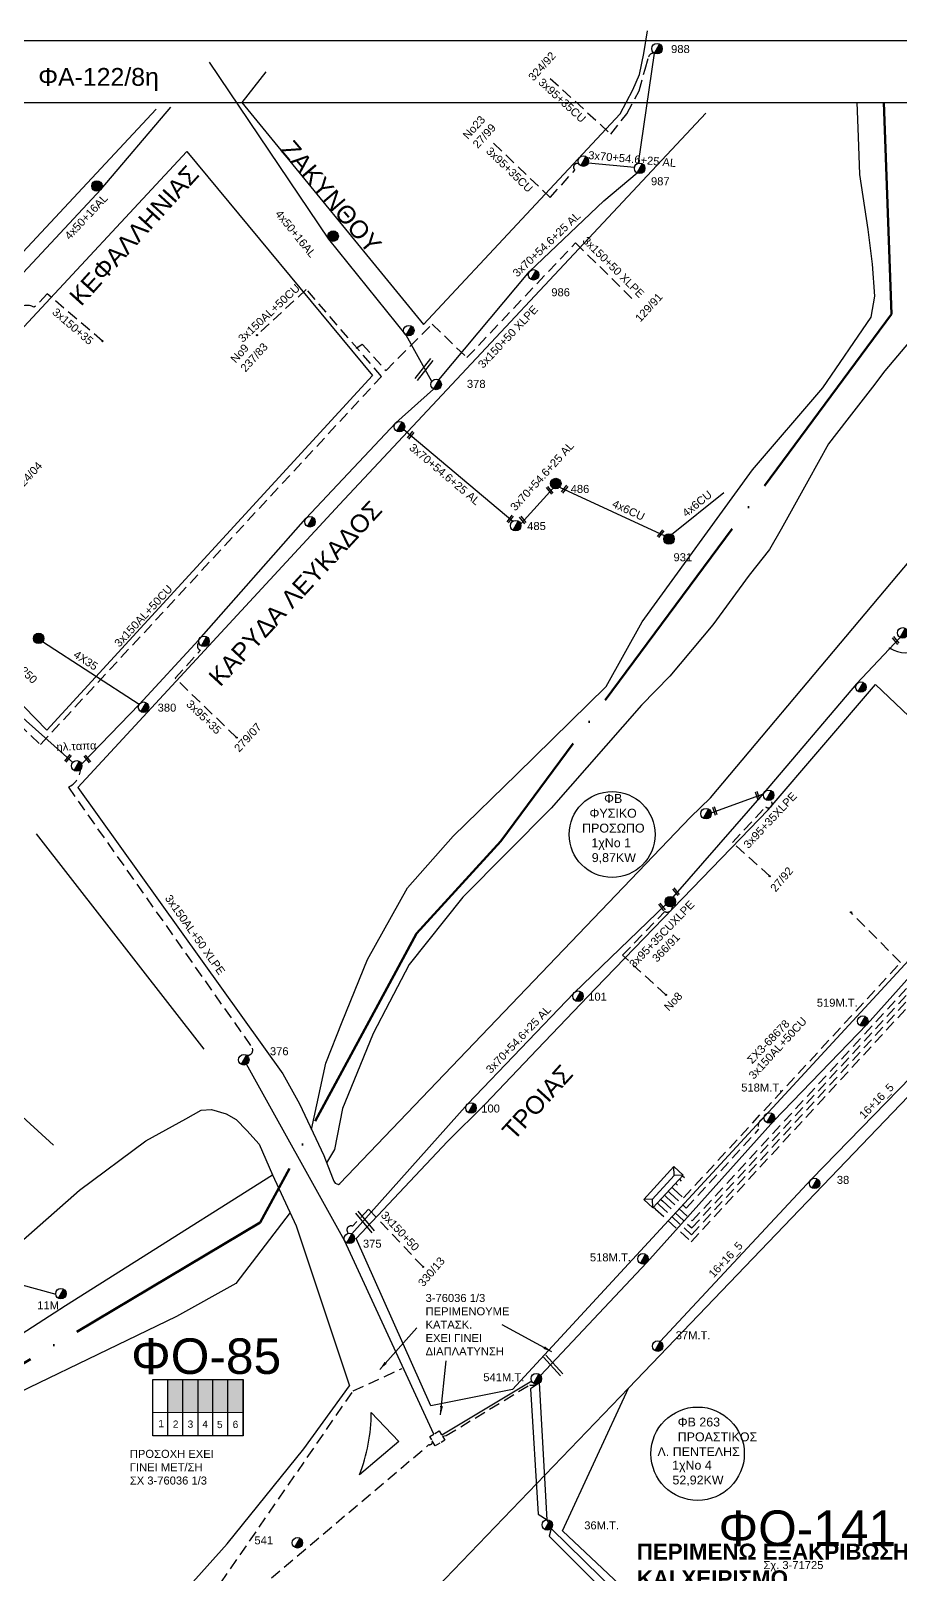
# Model space of a CAD drawing. Header units: millimetres. Extents: x 4998 to 7216, y 1887 to 2914.
# Drawn here: x 6683.8 to 6879.3, y 2563.5 to 2910.7 of the extents above; entities that cross this region are included whole.
import ezdxf
from ezdxf.enums import TextEntityAlignment as Align

# ---------------------------------------------------------------- set-up
doc = ezdxf.new("R2010")
doc.units = ezdxf.units.MM
doc.linetypes.add('ACAD_ISO04W100', pattern=[30, 24, -3, 0, -3])
doc.linetypes.add('DASHED', pattern=[19.05, 12.7, -6.35])
for name, color, linetype, lineweight in [('16+16_5', 7, 'SYN_LINE', 30), ('3x150+35', 7, 'DASHED', 30), ('3x150+50', 7, 'Continuous', 30), ('3x150+50 XLPE', 7, 'SYN_LINE', 30), ('3x150AL+50CU', 7, 'Continuous', 30), ('3x70+54.6+25 AL', 7, 'SYN_LINE', 30), ('3x95+35', 7, 'Continuous', 30), ('3x95+35XLPE', 7, 'Continuous', 30), ('4x120+25 AL', 7, 'SYN_LINE', 30), ('4X35', 7, 'DASHED', 30), ('4x50', 7, 'Continuous', 30), ('4x50+16AL', 7, 'Continuous', 30), ('4x6CU', 7, 'Continuous', 30), ('Υπόβαθρο ΔΕΗ', 7, 'Continuous', 30)]:
    doc.layers.add(name, color=color, linetype=linetype, lineweight=lineweight)
for name, color, linetype in [('Pillar OTE', 7, 'Continuous'), ('text οδών', 7, 'Continuous'), ('text_kalodion', 7, 'Continuous'), ('Άγνωστα', 7, 'Continuous'), ('Ασφαλειοκιβώτια Χ.Τ 9 αναχωρήσεων', 7, 'Continuous'), ('Επιγραφές - Σχήματα', 7, 'Continuous'), ('Καλώδια ΧΤ   3x150AL+50XLPE', 7, 'DASHED'), ('Μηχανική τομή', 7, 'Continuous'), ('Περίπτερο', 7, 'Continuous'), ('Στύλος Ξύλινος', 7, 'Continuous'), ('Στύλος Ξύλινος @ 1', 7, 'Continuous'), ('Στύλος ΦΜ', 7, 'Continuous'), ('Στύλος ΦΜ @ 1', 7, 'Continuous'), ('Συνδέσεις', 7, 'Continuous'), ('Τομή', 7, 'Continuous'), ('Υποσταθμός πόλεως', 7, 'Continuous')]:
    doc.layers.add(name, color=color, linetype=linetype)
doc.styles.add('arial', font='ARIAL.TTF')
doc.styles.get("Standard").update_dxf_attribs({"font": 'ARIAL.TTF'})
doc.linetypes.add('PRANES_1r', pattern='A,0.5,[137,SPECLINE.shx,S=1,R=180,X=0,Y=0],0.5', length=1)
doc.linetypes.add('SYN_LINE', pattern='A,0.5,-0.0001,["/\\/\\/\\/",Standard,S=0.1,R=0,X=0,Y=-0.05],-0.25', length=0.7501)
doc.dimstyles.new('ISO-25', dxfattribs={"dimtxt": 2.5, "dimasz": 2.5, "dimexe": 1.25, "dimexo": 0.625, "dimtad": 1, "dimtxsty": 'Standard', "dimcen": 2.5, "dimadec": 0, "dimazin": 0, "dimtfac": 1, "dimtmove": 0, "dimatfit": 3, "dimfxl": 1, "dimarcsym": 0})

# ---------------------------------------------------------------- blocks, each defined once
blk = doc.blocks.new('ΥΠΑΡΧΩΝ ΤΣΙΜΕΝΤΕΝΙΟΣ ΣΤΥΛΟΣ')
at = {"layer": 'Στύλος ΦΜ'}
blk.add_hatch(color=7, dxfattribs=at).paths.add_polyline_path([(-1.29, -2.28, 0.574793), (2.62, 0, 0.268822), (1.3, 2.27)])
at = {"layer": 'Στύλος ΦΜ', "color": 7}
blk.add_line((-1.29, -2.28), (1.3, 2.27), dxfattribs=at)
blk.add_circle((0, 0), 2.62, dxfattribs=at)
at = {"layer": 'Στύλος ΦΜ', "flags": 4}
for tag, p in [('ΑΡΙΘΜΟΣ', (-4.68, 8.05)), ('ΤΥΠΟΣ', (-4.91, 3.03))]:
    blk.add_attdef(tag, p, '', height=4, dxfattribs=at)
blk = doc.blocks.new('ΥΠΑΡΧΩΝ ΞΥΛΙΝΟΣ ΣΤΥΛΟΣ')
at = {"layer": 'Στύλος Ξύλινος'}
h = blk.add_hatch(color=7, dxfattribs=at)
h.paths.add_polyline_path([(-2.62, 0, 0.270008), (-1.29, -2.28), (1.3, 2.27, 0.576266)])
h.paths.add_polyline_path([(-1.29, -2.28, 0.574793), (2.62, 0, 0.268822), (1.3, 2.27)])
at = {"layer": 'Στύλος Ξύλινος', "color": 7}
blk.add_line((-1.29, -2.28), (1.3, 2.27), dxfattribs=at)
blk.add_circle((0, 0), 2.62, dxfattribs=at)
at = {"layer": 'Στύλος Ξύλινος', "flags": 4}
for tag, p in [('ΑΡΙΘΜΟΣ', (-4.91, 8.6)), ('ΤΥΠΟΣ', (-4.85, 3.39))]:
    blk.add_attdef(tag, p, '', height=4, dxfattribs=at)
blk = doc.blocks.new('ΜΗΧΑΝΙΚΗ ΤΟΜΗ')
at = {"layer": 'Μηχανική τομή', "ltscale": 40}
for p, q in [((-1.9, 0.8), (5.7, 0.8)), ((-1.9, -0.8), (5.7, -0.8))]:
    blk.add_line(p, q, dxfattribs=at)
blk = doc.blocks.new('_ΣΥΝΔΕΣΗ')
at = {"layer": 'Συνδέσεις', "linetype": 'SYN_LINE', "ltscale": 40}
blk.add_hatch(color=256, dxfattribs=at).paths.add_polyline_path([(0.5, 0, 1), (-0.5, 0, 1)])
at = {"layer": 'Συνδέσεις'}
blk.add_circle((0, 0), 0.5, dxfattribs=at)
blk = doc.blocks.new('ΤΟΜΗ')
at = {"layer": 'Τομή', "ltscale": 40}
for p, q in [((-5.7, 0), (17.1, 0)), ((-5.7, -2.8), (17.1, -2.8))]:
    blk.add_line(p, q, dxfattribs=at)
blk = doc.blocks.new('ΥΠΟΣΤΑΘΜΟΣ ΠΟΛΕΩΣ 9 ΑΝΑΧΩΡΗΣΕΩΝ')
at = {"layer": 'Υποσταθμός πόλεως', "ltscale": 40}
for p, q in [((-9.63, -2.82), (-9.63, -4)), ((-7.12, -2.82), (-7.12, -4)), ((-4.84, -2.82), (-4.84, -4)), ((-2.36, -2.82), (-2.36, -4)), ((0.09, -2.82), (0.09, -4)), ((2.55, -2.82), (2.55, -4)), ((5.02, -2.82), (5.02, -4)), ((7.48, -2.82), (7.48, -4)), ((9.61, -2.82), (9.61, -4))]:
    blk.add_line(p, q, dxfattribs=at)
blk.add_lwpolyline([(-10.02, 2.82), (10.02, 2.82), (10.02, -2.82), (-10.02, -2.82)], close=True, dxfattribs=at)
for points in [[(-7.21, 0), (-10.02, 2.82)], [(-10.02, -2.82), (-7.21, 0)], [(-7.21, 0), (7.21, 0)], [(7.21, 0), (10.02, 2.82)], [(10.02, -2.82), (7.21, 0)]]:
    blk.add_lwpolyline(points, dxfattribs=at)
at = {"layer": 'Υποσταθμός πόλεως', "linetype": 'SYN_LINE', "ltscale": 40, "flags": 1}
for tag, p in [('ΜΕΤΑΣΧΗΜΑΤΙΣΜΟΣ', (10.79, 1.71)), ('ΙΣΧΥΣ', (10.77, -1.08)), ('ΑΡΙΘΜΟΣ', (10.89, -3.8))]:
    blk.add_attdef(tag, p, '', height=1.8, dxfattribs=at)
blk = doc.blocks.new('A$C01BB34F8')
at = {"layer": 'Άγνωστα', "color": 7}
note = blk.add_mtext_dynamic_manual_height_columns('ηλ.ταπα\\P', width=1.8, gutter_width=12.5, heights=[0.0453, 0], dxfattribs=dict(at, insert=(0.37, 2.43), char_height=1.8, attachment_point=1, rotation=2.4309))
for column, words in zip(note.columns.linked_columns, ['\\P']):
    column.text = words
blk = doc.blocks.new('PILLAR YPOSTATHMOU')
at = {"layer": 'Περίπτερο', "ltscale": 40}
for points in [[(540.43, 2525.12), (540.43, 2526.01), (541.51, 2526.01)], [(541.59, 2523.53), (540.43, 2523.53), (540.43, 2524.86)], [(541.82, 2526.01), (542.91, 2526.01), (542.91, 2524.95)], [(542.91, 2524.59), (542.91, 2523.53), (541.92, 2523.53)]]:
    blk.add_lwpolyline(points, dxfattribs=at)

msp = doc.modelspace()

# ---------------------------------------------------------------- hatches: boundary and pattern name
at = {"layer": 'Ασφαλειοκιβώτια Χ.Τ 9 αναχωρήσεων', "lineweight": -3}
for color, points in [(1, [(6717.98, 2607.3), (6714.54, 2607.3), (6714.54, 2599.94), (6717.98, 2599.94)]), (6, [(6717.98, 2599.94), (6721.42, 2599.93), (6721.42, 2607.3), (6717.98, 2607.3)]), (27, [(6724.71, 2607.3), (6721.42, 2607.3), (6721.42, 2599.93), (6724.71, 2599.93)]), (85, [(6724.71, 2599.93), (6728.1, 2599.93), (6728.1, 2607.3), (6724.71, 2607.3)]), (30, [(6728.1, 2599.93), (6731.5, 2599.92), (6731.5, 2607.3), (6728.1, 2607.3)])]:
    msp.add_hatch(color=color, dxfattribs=at).paths.add_polyline_path(points)

# ---------------------------------------------------------------- linework, layer by layer
at = {"lineweight": -3}
msp.add_lwpolyline([(5037.13, 2894.56), (6989.09, 2894.56), (6989.09, 1899.95), (5037.13, 1899.95)], close=True, dxfattribs=at)
at = {"lineweight": -3, "ltscale": 0.2}
for centre, radius in [((6814.51, 2729.92), 9.67), ((6833.74, 2590.62), 10.5)]:
    msp.add_circle(centre, radius, dxfattribs=at)
at = {"layer": '16+16_5', "linetype": 'Continuous', "lineweight": -3, "ltscale": 0.2}
msp.add_lwpolyline([(6922.89, 2717.59), (6890.07, 2683.93), (6859.37, 2652.39), (6825.34, 2615.85)], dxfattribs=at)
at = {"layer": '3x150+35', "color": 173, "linetype": 'DASHED', "lineweight": -3, "ltscale": 0.2}
msp.add_lwpolyline([(6699.9, 2840.89), (6687.46, 2851.51)], dxfattribs=at)
at = {"layer": '3x150+50', "color": 173, "linetype": 'DASHED', "lineweight": -3, "ltscale": 0.2}
msp.add_lwpolyline([(6687.46, 2851.51), (6684.51, 2848.53, 0.726893), (6679.72, 2843.91), (6643.73, 2806.04)], format="xyb", dxfattribs=at)
at = {"layer": '3x150+50', "color": 30, "linetype": 'DASHED', "lineweight": -3, "ltscale": 0.2}
msp.add_lwpolyline([(6828.39, 2650.15), (6830.55, 2648.16), (6879.38, 2701.09), (6868.25, 2712.4)], dxfattribs=at)
at = {"layer": '3x150+50', "color": 5, "linetype": 'DASHED', "lineweight": -3, "ltscale": 0.2}
msp.add_lwpolyline([(6827.56, 2649.24), (6831.18, 2645.89), (6847.53, 2663.61, -0.483196), (6848.73, 2666.08)], format="xyb", dxfattribs=at)
at = {"layer": '3x150+50', "color": 62, "linetype": 'DASHED', "lineweight": -3, "ltscale": 0.2}
msp.add_lwpolyline([(6771.99, 2632.65), (6759.7, 2645.65), (6756.14, 2641.8, 0.91411), (6755.25, 2640.23, 81.746997)], format="xyb", dxfattribs=at)
at = {"layer": '3x150+50 XLPE', "color": 2, "linetype": 'DASHED', "lineweight": -3, "ltscale": 0.2}
msp.add_lwpolyline([(6757.08, 2839.4), (6758.32, 2840.2), (6763.65, 2834.28), (6774.04, 2844.71), (6781.85, 2837.19), (6806.3, 2863.02), (6819.22, 2850.22)], dxfattribs=at)
at = {"layer": '3x150+50 XLPE', "linetype": 'DASHED', "lineweight": -3, "ltscale": 0.2}
msp.add_lwpolyline([(6694.96, 2744.58, -0.269058), (6692.2, 2740.56), (6733.46, 2682.07, -0.68838), (6732.25, 2680.27, -1.344484)], format="xyb", dxfattribs=at)
at = {"layer": '3x150AL+50CU', "color": 2, "linetype": 'DASHED', "lineweight": -3, "ltscale": 0.2}
msp.add_lwpolyline([(6627.54, 2810.42), (6630.75, 2805.72), (6664.41, 2770.5), (6685.91, 2750.16), (6762.64, 2832.97), (6745.72, 2852.55), (6734.64, 2842.25)], dxfattribs=at)
msp.add_lwpolyline([(6825.11, 2646.59), (6832.38, 2639.89), (6887.87, 2700.04), (6887.28, 2700.9), (6919.54, 2736.31, 0.378579), (6926.11, 2750.46), (6923.59, 2754.4), (6949.58, 2773.14)], format="xyb", dxfattribs=at)
at = {"layer": '3x150AL+50CU', "color": 62, "linetype": 'DASHED', "lineweight": -3, "ltscale": 0.2}
msp.add_lwpolyline([(6826.73, 2648.34), (6832.53, 2642.99), (6884.85, 2699.71), (6882.89, 2701.78), (6893.06, 2712.49, -0.817537), (6896.69, 2716.74), (6918.35, 2740.27), (6899.83, 2755.47, -0.954672), (6901.27, 2757.4, -0.92639)], format="xyb", dxfattribs=at)
at = {"layer": '3x150AL+50CU', "color": 6, "linetype": 'DASHED', "lineweight": -3, "ltscale": 0.2}
msp.add_lwpolyline([(6825.89, 2647.43), (6832.42, 2641.4), (6886.6, 2700.13), (6886, 2700.99), (6920.29, 2738.62, 0.493983), (6920.89, 2740.84)], format="xyb", dxfattribs=at)
at = {"layer": '3x150AL+50CU', "color": 27, "linetype": 'DASHED', "lineweight": -3, "ltscale": 0.2}
msp.add_lwpolyline([(6824.26, 2645.67), (6832.27, 2638.29), (6889.13, 2699.92), (6888.53, 2700.79), (6904.24, 2718.04), (6890.75, 2730.01)], dxfattribs=at)
at = {"layer": '3x70+54.6+25 AL', "color": 6, "linetype": 'SYN_LINE', "lineweight": -3, "ltscale": 20}
for points in [[(6820.48, 2880.93), (6824.03, 2905.67)], [(6775.52, 2832.17), (6795.91, 2856.55), (6812.65, 2872.47), (6820.13, 2878.75)], [(6695.18, 2745.77), (6708.11, 2759.18), (6721.57, 2773.71), (6745.64, 2801.01), (6765.85, 2822.49), (6774.35, 2830.12)], [(6767.68, 2821.04), (6792.21, 2800.4)], [(6634.15, 2805.22), (6663.1, 2772.99), (6693.18, 2746.12)], [(6798.15, 2606.56), (6796.16, 2605.18), (6797.9, 2577.02), (6799.92, 2575.78)], [(6800.77, 2573.78), (6800.36, 2572.08), (6821.44, 2551), (6823.25, 2552.1)]]:
    msp.add_lwpolyline(points, dxfattribs=at)
at = {"layer": '3x70+54.6+25 AL', "color": 6, "linetype": 'SYN_LINE', "lineweight": -3, "ltscale": 10}
for points in [[(6809.14, 2880.98), (6819.56, 2880.02)], [(6793.94, 2799.78), (6801.26, 2807.85)]]:
    msp.add_lwpolyline(points, dxfattribs=at)
at = {"layer": '3x70+54.6+25 AL', "color": 62, "linetype": 'SYN_LINE', "lineweight": -3, "ltscale": 20}
for points in [[(6879.29, 2774.24), (6869.5, 2763.78), (6848.71, 2739.34), (6828.18, 2715.82)], [(6826.62, 2714.15), (6805.88, 2694.23), (6782.07, 2669.34), (6755.99, 2640.08)]]:
    msp.add_lwpolyline(points, dxfattribs=at)
at = {"layer": '3x70+54.6+25 AL', "color": 5, "linetype": 'SYN_LINE', "lineweight": -3, "ltscale": 20}
msp.add_lwpolyline([(6919.42, 2740.58), (6895.58, 2713.69), (6871.86, 2687.26), (6850.88, 2665.47), (6822.3, 2633.66), (6798.4, 2608.22)], dxfattribs=at)
at = {"layer": '3x70+54.6+25 AL', "color": 62, "linetype": 'SYN_LINE', "lineweight": -3, "ltscale": 10}
msp.add_lwpolyline([(6836.79, 2734.78), (6848.58, 2739.03)], dxfattribs=at)
at = {"layer": '3x70+54.6+25 AL', "color": 1, "linetype": 'SYN_LINE', "lineweight": -3, "ltscale": 20}
msp.add_lwpolyline([(6774.4, 2595.05), (6754.34, 2638.57), (6732.24, 2678.22)], dxfattribs=at)
at = {"layer": '3x70+54.6+25 AL', "color": 85, "linetype": 'SYN_LINE', "lineweight": -3, "ltscale": 20}
for points in [[(6800.77, 2573.78), (6799.92, 2575.78), (6798.15, 2606.56)], [(6823.09, 2551.98), (6800.77, 2573.78)]]:
    msp.add_lwpolyline(points, dxfattribs=at)
at = {"layer": '3x95+35', "color": 6, "linetype": 'DASHED', "lineweight": -3, "ltscale": 0.2}
for points in [[(6800.55, 2900.02), (6814.21, 2887.5), (6817.81, 2892.03), (6820.56, 2897.24), (6821.93, 2902.07), (6822.71, 2904.84, -0.384916), (6824.03, 2905.67, -10.600826)], [(6787.86, 2885.43), (6800.56, 2873.18), (6806.13, 2879.4, -0.857077), (6807.01, 2880.82, 647.483893)], [(6730.05, 2751.72), (6716.26, 2765.06), (6721.91, 2771.37, -0.574777), (6721.56, 2773.1, 0.865438)]]:
    msp.add_lwpolyline(points, format="xyb", dxfattribs=at)
at = {"layer": '3x95+35XLPE', "color": 62, "linetype": 'DASHED', "lineweight": -3, "ltscale": 0.2}
for points in [[(6849.96, 2720.53), (6841.56, 2728.14), (6849.05, 2736.13, 1.157078), (6850, 2737.6, 35.443353)], [(6826.63, 2693.84), (6816.86, 2702.75), (6826.35, 2712.58, 0.587737), (6828.06, 2713.71, -461.644442)]]:
    msp.add_lwpolyline(points, format="xyb", dxfattribs=at)
at = {"layer": '4x120+25 AL', "color": 7, "linetype": 'SYN_LINE', "lineweight": -3, "ltscale": 20}
msp.add_lwpolyline([(6636.76, 2648.11), (6654.1, 2636.19), (6689.36, 2626.48)], dxfattribs=at)
at = {"layer": '4X35', "color": 6, "linetype": 'SYN_LINE', "lineweight": -3, "ltscale": 20}
msp.add_lwpolyline([(6708.11, 2759.18), (6686.4, 2773.25)], dxfattribs=at)
at = {"layer": '4x50+16AL', "color": 173, "linetype": 'Continuous', "lineweight": -3, "ltscale": 0.2}
for points in [[(6773.95, 2831.79), (6768.19, 2842.26), (6750.79, 2863.86), (6723.91, 2903.65)], [(6634.58, 2806.88), (6672.7, 2846.39), (6699.58, 2875.11), (6715.26, 2893.51)]]:
    msp.add_lwpolyline(points, dxfattribs=at)
at = {"layer": '4x6CU', "color": 6, "linetype": 'SYN_LINE', "lineweight": -3, "ltscale": 20}
for points in [[(6802.71, 2808.08), (6826.37, 2797.12)], [(6827.88, 2797.41), (6839.61, 2806.87)]]:
    msp.add_lwpolyline(points, dxfattribs=at)
at = {"layer": 'Pillar OTE', "lineweight": -3, "ltscale": 40}
for points in [[(6711.21, 2594.66), (6711.21, 2607.3), (6731.5, 2607.3), (6731.5, 2594.64), (6711.21, 2594.66)], [(6714.54, 2594.66), (6714.54, 2607.3)], [(6717.98, 2594.65), (6717.98, 2607.3)], [(6721.42, 2594.65), (6721.42, 2607.3)], [(6724.71, 2594.65), (6724.71, 2607.3)], [(6728.1, 2594.64), (6728.1, 2607.3)], [(6731.5, 2594.64), (6731.5, 2607.3)], [(6711.21, 2599.94), (6731.5, 2599.92)]]:
    msp.add_lwpolyline(points, dxfattribs=at)
at = {"layer": 'Επιγραφές - Σχήματα', "lineweight": -3}
msp.add_lwpolyline([(4997.89, 2908.51), (7215.51, 2908.51), (7216.21, 1889.37), (4997.89, 1889.37)], close=True, dxfattribs=at)
at = {"layer": 'Καλώδια ΧΤ   3x150AL+50XLPE', "linetype": 'DASHED', "lineweight": -3, "ltscale": 0.2}
msp.add_lwpolyline([(6712.58, 2550.09, -0.891683), (6719.99, 2552.16), (6756.29, 2604.78), (6767.28, 2609.81)], format="xyb", dxfattribs=at)
at = {"layer": 'Καλώδια ΧΤ   3x150AL+50XLPE', "color": 6, "linetype": 'Continuous', "lineweight": -3, "ltscale": 0.2}
msp.add_lwpolyline([(6796.44, 2606.93), (6776.17, 2594.81)], dxfattribs=at)
at = {"layer": 'Καλώδια ΧΤ   3x150AL+50XLPE', "color": 85, "linetype": 'DASHED', "lineweight": -3, "ltscale": 0.2}
msp.add_lwpolyline([(6776.32, 2594.55), (6777.19, 2594.69), (6795.95, 2606.09, 0.225013), (6797.46, 2606.33, 5.438995)], format="xyb", dxfattribs=at)
at = {"layer": 'Καλώδια ΧΤ   3x150AL+50XLPE', "color": 30, "linetype": 'DASHED', "lineweight": -3, "ltscale": 0.2}
msp.add_lwpolyline([(6712.77, 2544.35, 0.997526), (6717.49, 2545.45), (6773.32, 2592.66, 0.466976), (6774.13, 2593.38, 6.166373)], format="xyb", dxfattribs=at)
at = {"layer": 'Υπόβαθρο ΔΕΗ', "color": 7, "lineweight": -3}
for points in [[(6736.61, 2901.48), (6731.25, 2894.56), (6772.05, 2844.64), (6816.31, 2892.03), (6819.17, 2897.44), (6820.64, 2900.91), (6821.64, 2905.61), (6822.49, 2910.7)], [(6649.22, 2898.74), (6606.4, 2847.9), (6633.26, 2808.8), (6711.93, 2893.07)], [(6835.58, 2892.2), (6753.17, 2804.17), (6694.31, 2740.52), (6740.45, 2676.05), (6744.2, 2669.3), (6749.69, 2657.68), (6751.59, 2652.68), (6751.93, 2651.93), (6752.25, 2651.49), (6752.94, 2651.2), (6753.27, 2651.38), (6832.17, 2733.8), (6836.61, 2738.18), (6964.67, 2890.57)], [(6684.94, 2730.09), (6722.69, 2681.62)], [(6986.97, 2398.11), (6975.48, 2415.39), (6897.64, 2484.81), (6854.69, 2524.92), (6803.37, 2573.25), (6818.16, 2605.35), (6923.06, 2714.75), (6949.78, 2685.94)], [(6688.86, 2660.03), (6643.26, 2701.65)], [(6680.17, 2637.06), (6694.68, 2649.92), (6709.6, 2661.03), (6718.6, 2665.97), (6722.07, 2667.91), (6724.43, 2668.08), (6727.73, 2667.06), (6729.95, 2665.81), (6732.34, 2663.36), (6735.13, 2660.29), (6738.15, 2653.35), (6743.47, 2641.9), (6755.42, 2605.89)], [(6682.69, 2524.46), (6708.68, 2548.85), (6727.91, 2570.32), (6745.17, 2591.72), (6755.42, 2605.89)], [(6818.16, 2605.35), (6775.1, 2560.54), (6812.02, 2528.04)]]:
    msp.add_lwpolyline(points, dxfattribs=at)
at = {"layer": 'Υπόβαθρο ΔΕΗ', "color": 1, "linetype": 'ACAD_ISO04W100', "lineweight": 50, "ltscale": 2}
msp.add_lwpolyline([(6875.63, 2894.56), (6877.34, 2846.94), (6789.46, 2728.42), (6770.52, 2707.68), (6735.34, 2642.61), (6643.69, 2588.11), (6538.68, 2544.64), (6459.34, 2483.54), (6366.41, 2440.13), (6240.21, 2423.29), (6175.15, 2420.75), (6157.42, 2411.94), (6117.06, 2377.02), (6097.86, 2354.42), (6056.76, 2253.54), (6013.41, 2177.22), (5914.93, 2205.37), (5712.02, 2301.75), (5516.53, 2394.53), (5477.12, 2307.98), (5198.63, 2458.37), (5075.92, 2223.97), (5041.82, 2232.51)], dxfattribs=at)
at = {"layer": 'Υπόβαθρο ΔΕΗ', "linetype": 'PRANES_1r', "lineweight": -3, "ltscale": 0.2}
for points in [[(6746.9, 2663.57), (6750.09, 2678.46), (6753.82, 2687.75), (6759.46, 2701.77), (6768.5, 2717.91), (6778.78, 2729.54), (6793.06, 2743.52), (6813.16, 2763.2), (6821.29, 2777.79), (6846.07, 2811.96), (6861.92, 2830.37), (6872.78, 2846.31), (6873.59, 2851.05), (6873.05, 2858.22), (6872.08, 2866.04), (6870.22, 2878.42), (6869.93, 2886.85), (6869.66, 2894.56)], [(6882.38, 2841.97), (6875.83, 2834.23), (6873.11, 2830.57), (6867.32, 2823.11), (6863.18, 2817.78), (6858.53, 2809.44), (6852.5, 2798.62), (6849.92, 2794), (6845.32, 2788.24), (6837.17, 2777.07), (6827.53, 2765.5), (6821.11, 2759.02), (6800.77, 2735.81), (6780.93, 2715.82), (6768.85, 2700.64), (6764.44, 2692.23), (6760.73, 2685.17), (6756.43, 2674.54), (6753.89, 2668.27), (6752.08, 2659.09), (6750.3, 2656.07)], [(6434.9, 2478.8), (6454.46, 2488.44), (6489.25, 2507.44), (6498.08, 2515.5), (6513.11, 2531.52), (6528.64, 2543.39), (6536.49, 2547.57), (6551.17, 2555.41), (6565.53, 2564.8), (6582.93, 2572.9), (6594.04, 2575.64), (6606.93, 2580.14), (6629.43, 2587.99), (6647.01, 2594.13), (6660.72, 2604.12), (6691.54, 2623.96), (6706.98, 2633.73), (6738.15, 2653.35)], [(6742.07, 2644.92), (6729.85, 2628.89), (6716.49, 2621.47), (6665.51, 2596.88), (6654.41, 2588.6), (6644.48, 2583.23), (6585.03, 2560.47), (6565.6, 2553.57), (6553.11, 2546.66), (6540.07, 2539.45), (6530.26, 2533.49), (6526.49, 2531.2), (6523.75, 2528.11), (6519.74, 2524.55), (6517.05, 2522.17), (6510.12, 2515.63), (6504.17, 2511.02), (6495.58, 2503.52), (6486.95, 2497.04), (6471.53, 2486.6), (6465.31, 2482.38), (6443.26, 2469.48)]]:
    msp.add_lwpolyline(points, dxfattribs=at)
at = {"layer": 'Υπόβαθρο ΔΕΗ', "color": 7, "lineweight": -3}
for points in [[(6718.82, 2883.57), (6760.63, 2833.21), (6687.36, 2753.38), (6641.51, 2800.46)], [(6792.13, 2605.03), (6773.72, 2601.43), (6756.92, 2639.01), (6777.48, 2660.86), (6785.97, 2669.26), (6797.67, 2681.57), (6810.79, 2695.27), (6841.28, 2726.86), (6849.6, 2735.44), (6873.72, 2763.64), (6908.22, 2730.87)]]:
    msp.add_lwpolyline(points, close=True, dxfattribs=at)
msp.add_lwpolyline([(6760.32, 2599.92), (6766.51, 2593.37), (6757.67, 2585.84, 0.093073), (6760.32, 2599.92, -1.219956)], format="xyb", dxfattribs=at)
at = {"layer": 'Υπόβαθρο ΔΕΗ', "lineweight": -3}
msp.add_arc((6880.69, 2778.01), 7.21, 239.3186, 297.9329, dxfattribs=at)

# ---------------------------------------------------------------- block references
at = {"layer": '4x50', "color": 5, "linetype": 'Continuous', "lineweight": -3, "ltscale": 0.2}
msp.add_blockref('A$C01BB34F8', (6674.83, 2747.47), dxfattribs=at)
at = {"layer": 'Καλώδια ΧΤ   3x150AL+50XLPE', "linetype": 'DASHED', "lineweight": -3, "ltscale": 0.2, "rotation": 30.88928372467439}
msp.add_blockref('PILLAR YPOSTATHMOU', (7606.5, 149.32), dxfattribs=at)
at = {"layer": 'Μηχανική τομή', "lineweight": -3}
for p, xscale, yscale, zscale, rotation in [((6768.93, 2819.38), 0.2499999999999676, 0.2499999999999676, 0.2499999999999676, 52.05554370525459), ((6800.8, 2806.99), 0.2499999999999677, 0.2499999999999677, 0.2499999999999677, 128.1348075056611), ((6803.57, 2807.23), 0.2499999999999676, 0.2499999999999676, 0.2499999999999676, 52.05554370525459), ((6791.32, 2800.52), 0.2499999999999676, 0.2499999999999676, 0.2499999999999676, 52.05554370525459), ((6794.75, 2800.32), 0.2499999999999677, 0.2499999999999677, 0.2499999999999677, 128.1348075056611), ((6825.18, 2797.22), 0.2499999999999676, 0.2499999999999676, 0.2499999999999676, 52.05554370525459), ((6878.63, 2773.19), 0.2499999999999677, 0.2499999999999677, 0.2499999999999677, 128.1348075056611), ((6691.85, 2746.67), 0.2499999999999676, 0.2499999999999676, 0.2499999999999676, 52.05554370525459), ((6696.15, 2747.27), 0.2499999999999676, 0.2499999999999676, 0.2499999999999676, 308.7948749477391), ((6847.4, 2738.17), 0.2499999999999677, 0.2499999999999677, 0.2499999999999677, 107.6648634363392), ((6837.79, 2734.71), 0.2499999999999677, 0.2499999999999677, 0.2499999999999677, 107.6648634363392), ((6829.22, 2716.66), 0.2499999999999677, 0.2499999999999677, 0.2499999999999677, 128.1348075056611), ((6826.03, 2713.24), 0.2499999999999677, 0.2499999999999677, 0.2499999999999677, 128.1348075056611)]:
    msp.add_blockref('ΜΗΧΑΝΙΚΗ ΤΟΜΗ', p, dxfattribs=dict(at, xscale=xscale, yscale=yscale, zscale=zscale, rotation=rotation))
at = {"layer": 'Στύλος Ξύλινος @ 1', "lineweight": -3, "ltscale": 40}
for p, xscale, yscale, zscale in [((6698.63, 2875.81), 0.4499999999997448, 0.4499999999997448, 0.4499999999997448), ((6751.76, 2864.52), 0.4499999999997448, 0.4499999999997448, 0.4499999999997448), ((6685.52, 2774.03), 0.4499999999997448, 0.4499999999997448, 0.4499999999997448), ((6827.6, 2714.8), 0.4499999999997463, 0.4499999999997463, 0.4499999999997463)]:
    msp.add_blockref('ΥΠΑΡΧΩΝ ΞΥΛΙΝΟΣ ΣΤΥΛΟΣ', p, dxfattribs=dict(at, xscale=xscale, yscale=yscale, zscale=zscale))
ref = msp.add_blockref('ΥΠΑΡΧΩΝ ΞΥΛΙΝΟΣ ΣΤΥΛΟΣ', (6801.84, 2808.87), dxfattribs=dict(at, xscale=0.4499999999997448, yscale=0.4499999999997448, zscale=0.4499999999997448))
ref.add_attrib('ΤΥΠΟΣ', '486', (6805.19, 2806.76), dxfattribs={"layer": 'Στύλος Ξύλινος', "height": 1.8, "flags": 4})
ref = msp.add_blockref('ΥΠΑΡΧΩΝ ΞΥΛΙΝΟΣ ΣΤΥΛΟΣ', (6827.3, 2796.39), dxfattribs=dict(at, xscale=0.4499999999997448, yscale=0.4499999999997448, zscale=0.4499999999997448))
ref.add_attrib('ΤΥΠΟΣ', '931', (6828.32, 2791.39), dxfattribs={"layer": 'Στύλος Ξύλινος', "height": 1.8, "flags": 4})
at = {"layer": 'Στύλος ΦΜ @ 1', "lineweight": -3, "ltscale": 40}
ref = msp.add_blockref('ΥΠΑΡΧΩΝ ΤΣΙΜΕΝΤΕΝΙΟΣ ΣΤΥΛΟΣ', (6824.61, 2906.7), dxfattribs=dict(at, xscale=0.4500000000003018, yscale=0.4500000000003018, zscale=0.4500000000003018))
ref.add_attrib('ΤΥΠΟΣ', '988', (6827.78, 2905.71), dxfattribs={"layer": 'Στύλος ΦΜ', "height": 1.8, "flags": 4})
for p, xscale, yscale, zscale in [((6808.04, 2881.4), 0.4500000000003782, 0.4500000000003782, 0.4500000000003782), ((6768.77, 2843.28), 0.450000000000378, 0.450000000000378, 0.450000000000378), ((6766.68, 2821.66), 0.4500000000003782, 0.4500000000003782, 0.4500000000003782), ((6746.55, 2800.26), 0.4500000000003782, 0.4500000000003782, 0.4500000000003782), ((6722.71, 2773.38), 0.4500000000003782, 0.4500000000003782, 0.4500000000003782), ((6870.46, 2763.09), 0.4500000000003782, 0.4500000000003782, 0.4500000000003782), ((6694.07, 2745.35), 0.4500000000003782, 0.4500000000003782, 0.4500000000003782), ((6849.72, 2738.74), 0.4500000000003782, 0.4500000000003782, 0.4500000000003782), ((6835.63, 2734.6), 0.4500000000003782, 0.4500000000003782, 0.4500000000003782)]:
    msp.add_blockref('ΥΠΑΡΧΩΝ ΤΣΙΜΕΝΤΕΝΙΟΣ ΣΤΥΛΟΣ', p, dxfattribs=dict(at, xscale=xscale, yscale=yscale, zscale=zscale))
ref = msp.add_blockref('ΥΠΑΡΧΩΝ ΤΣΙΜΕΝΤΕΝΙΟΣ ΣΤΥΛΟΣ', (6820.71, 2879.77), dxfattribs=dict(at, xscale=0.4500000000003782, yscale=0.4500000000003782, zscale=0.4500000000003782))
ref.add_attrib('ΤΥΠΟΣ', '987', (6823.25, 2875.97), dxfattribs={"layer": 'Στύλος ΦΜ', "height": 1.8, "flags": 4})
ref = msp.add_blockref('ΥΠΑΡΧΩΝ ΤΣΙΜΕΝΤΕΝΙΟΣ ΣΤΥΛΟΣ', (6796.84, 2855.82), dxfattribs=dict(at, xscale=0.4500000000003782, yscale=0.4500000000003782, zscale=0.4500000000003782))
ref.add_attrib('ΤΥΠΟΣ', '986', (6800.83, 2851), dxfattribs={"layer": 'Στύλος ΦΜ', "height": 1.8, "flags": 4})
ref = msp.add_blockref('ΥΠΑΡΧΩΝ ΤΣΙΜΕΝΤΕΝΙΟΣ ΣΤΥΛΟΣ', (6774.93, 2831.15), dxfattribs=dict(at, xscale=0.4500000000003782, yscale=0.4500000000003782, zscale=0.4500000000003782))
ref.add_attrib('ΤΥΠΟΣ', '378', (6781.85, 2830.39), dxfattribs={"layer": 'Στύλος ΦΜ', "height": 1.8, "flags": 4})
ref = msp.add_blockref('ΥΠΑΡΧΩΝ ΤΣΙΜΕΝΤΕΝΙΟΣ ΣΤΥΛΟΣ', (6792.82, 2799.39), dxfattribs=dict(at, xscale=0.4500000000003782, yscale=0.4500000000003782, zscale=0.4500000000003782))
ref.add_attrib('ΤΥΠΟΣ', '485', (6795.41, 2798.41), dxfattribs={"layer": 'Στύλος ΦΜ', "height": 1.8, "flags": 4})
ref = msp.add_blockref('ΥΠΑΡΧΩΝ ΤΣΙΜΕΝΤΕΝΙΟΣ ΣΤΥΛΟΣ', (6879.87, 2775.27), dxfattribs=dict(at, xscale=0.4500000000003782, yscale=0.4500000000003782, zscale=0.4500000000003782))
ref.add_attrib('ΤΥΠΟΣ', '499', (6887.09, 2776.41), dxfattribs={"layer": 'Στύλος ΦΜ', "height": 1.8, "flags": 4})
ref = msp.add_blockref('ΥΠΑΡΧΩΝ ΤΣΙΜΕΝΤΕΝΙΟΣ ΣΤΥΛΟΣ', (6709.1, 2758.55), dxfattribs=dict(at, xscale=0.4500000000003782, yscale=0.4500000000003782, zscale=0.4500000000003782))
ref.add_attrib('ΤΥΠΟΣ', '380', (6712.28, 2757.56), dxfattribs={"layer": 'Στύλος ΦΜ', "height": 1.8, "flags": 4})
ref = msp.add_blockref('ΥΠΑΡΧΩΝ ΤΣΙΜΕΝΤΕΝΙΟΣ ΣΤΥΛΟΣ', (6806.84, 2693.54), dxfattribs=dict(at, xscale=0.4500000000002624, yscale=0.4500000000002624, zscale=0.4500000000002624))
ref.add_attrib('ΤΥΠΟΣ', '101', (6809.13, 2692.53), dxfattribs={"layer": 'Στύλος ΦΜ', "height": 1.8, "flags": 4})
ref = msp.add_blockref('ΥΠΑΡΧΩΝ ΤΣΙΜΕΝΤΕΝΙΟΣ ΣΤΥΛΟΣ', (6870.9, 2687.95), dxfattribs=dict(at, xscale=0.4500000000003782, yscale=0.4500000000003782, zscale=0.4500000000003782))
ref.add_attrib('ΤΥΠΟΣ', '519M.T.', (6860.55, 2691.18), dxfattribs={"layer": 'Στύλος ΦΜ', "height": 1.8, "flags": 4})
ref = msp.add_blockref('ΥΠΑΡΧΩΝ ΤΣΙΜΕΝΤΕΝΙΟΣ ΣΤΥΛΟΣ', (6731.66, 2679.24), dxfattribs=dict(at, xscale=0.4500000000003196, yscale=0.4500000000003196, zscale=0.4500000000003196))
ref.add_attrib('ΤΥΠΟΣ', '376', (6737.54, 2680.26), dxfattribs={"layer": 'Στύλος ΦΜ', "height": 1.8, "flags": 4})
ref = msp.add_blockref('ΥΠΑΡΧΩΝ ΤΣΙΜΕΝΤΕΝΙΟΣ ΣΤΥΛΟΣ', (6849.91, 2666.14), dxfattribs=dict(at, xscale=0.4500000000003782, yscale=0.4500000000003782, zscale=0.4500000000003782))
ref.add_attrib('ΤΥΠΟΣ', '518M.T.', (6843.55, 2672.1), dxfattribs={"layer": 'Στύλος ΦΜ', "height": 1.8, "flags": 4})
ref = msp.add_blockref('ΥΠΑΡΧΩΝ ΤΣΙΜΕΝΤΕΝΙΟΣ ΣΤΥΛΟΣ', (6782.77, 2668.4), dxfattribs=dict(at, xscale=0.4500000000002624, yscale=0.4500000000002624, zscale=0.4500000000002624))
ref.add_attrib('ΤΥΠΟΣ', '100', (6785.07, 2667.38), dxfattribs={"layer": 'Στύλος ΦΜ', "height": 1.8, "flags": 4})
ref = msp.add_blockref('ΥΠΑΡΧΩΝ ΤΣΙΜΕΝΤΕΝΙΟΣ ΣΤΥΛΟΣ', (6860.06, 2651.43), dxfattribs=dict(at, xscale=0.4500000000003259, yscale=0.4500000000003259, zscale=0.4500000000003259))
ref.add_attrib('ΤΥΠΟΣ', '38', (6865.06, 2651.32), dxfattribs={"layer": 'Στύλος ΦΜ', "height": 1.8, "flags": 4})
ref = msp.add_blockref('ΥΠΑΡΧΩΝ ΤΣΙΜΕΝΤΕΝΙΟΣ ΣΤΥΛΟΣ', (6755.41, 2639.06), dxfattribs=dict(at, xscale=0.4500000000002878, yscale=0.4500000000002878, zscale=0.4500000000002878))
ref.add_attrib('ΤΥΠΟΣ', '375', (6758.46, 2636.97), dxfattribs={"layer": 'Στύλος ΦΜ', "height": 1.8, "flags": 4})
ref = msp.add_blockref('ΥΠΑΡΧΩΝ ΤΣΙΜΕΝΤΕΝΙΟΣ ΣΤΥΛΟΣ', (6821.44, 2634.47), dxfattribs=dict(at, xscale=0.4500000000003782, yscale=0.4500000000003782, zscale=0.4500000000003782))
ref.add_attrib('ΤΥΠΟΣ', '518M.T.', (6809.51, 2633.89), dxfattribs={"layer": 'Στύλος ΦΜ', "height": 1.8, "flags": 4})
ref = msp.add_blockref('ΥΠΑΡΧΩΝ ΤΣΙΜΕΝΤΕΝΙΟΣ ΣΤΥΛΟΣ', (6690.53, 2626.62), dxfattribs=dict(at, xscale=0.4500000000003901, yscale=0.4500000000003901, zscale=0.4500000000003901))
ref.add_attrib('ΤΥΠΟΣ', '11M', (6685.2, 2623.1), dxfattribs={"layer": 'Στύλος ΦΜ', "height": 1.8, "flags": 4})
ref = msp.add_blockref('ΥΠΑΡΧΩΝ ΤΣΙΜΕΝΤΕΝΙΟΣ ΣΤΥΛΟΣ', (6824.76, 2614.83), dxfattribs=dict(at, xscale=0.4500000000003259, yscale=0.4500000000003259, zscale=0.4500000000003259))
ref.add_attrib('ΤΥΠΟΣ', '37M.T.', (6828.82, 2616.37), dxfattribs={"layer": 'Στύλος ΦΜ', "height": 1.8, "flags": 4})
ref = msp.add_blockref('ΥΠΑΡΧΩΝ ΤΣΙΜΕΝΤΕΝΙΟΣ ΣΤΥΛΟΣ', (6797.46, 2607.51), dxfattribs=dict(at, xscale=0.4500000000003782, yscale=0.4500000000003782, zscale=0.4500000000003782))
ref.add_attrib('ΤΥΠΟΣ', '541M.T.', (6785.53, 2606.93), dxfattribs={"layer": 'Στύλος ΦΜ', "height": 1.8, "flags": 4})
ref = msp.add_blockref('ΥΠΑΡΧΩΝ ΤΣΙΜΕΝΤΕΝΙΟΣ ΣΤΥΛΟΣ', (6799.92, 2574.6), dxfattribs=dict(at, xscale=0.4500000000003259, yscale=0.4500000000003259, zscale=0.4500000000003259))
ref.add_attrib('ΤΥΠΟΣ', '36M.T.', (6808.24, 2573.6), dxfattribs={"layer": 'Στύλος ΦΜ', "height": 1.8, "flags": 4})
ref = msp.add_blockref('ΥΠΑΡΧΩΝ ΤΣΙΜΕΝΤΕΝΙΟΣ ΣΤΥΛΟΣ', (6743.72, 2570.59), dxfattribs=dict(at, xscale=0.450000000000334, yscale=0.450000000000334, zscale=0.450000000000334))
ref.add_attrib('ΤΥΠΟΣ', '541', (6734.05, 2570.24), dxfattribs={"layer": 'Στύλος ΦΜ', "height": 1.8, "flags": 4})
at = {"layer": 'Συνδέσεις', "lineweight": -3, "xscale": 0.25, "yscale": 0.25, "zscale": 0.25}
for p in [(6699.9, 2840.89), (6734.64, 2842.25), (6757.08, 2839.4), (6877.01, 2771.8), (6730.06, 2751.72), (6849.96, 2720.53), (6868.25, 2712.41), (6826.63, 2693.85), (6771.99, 2632.65)]:
    msp.add_blockref('_ΣΥΝΔΕΣΗ', p, dxfattribs=at)
at = {"layer": 'Τομή', "lineweight": -3, "xscale": 0.2499999999999996, "yscale": 0.2499999999999996, "zscale": 0.2499999999999996}
for p, rotation in [((6773.32, 2835.41), 231.8134934410855), ((6758.23, 2644.06), 310.0980556131654), ((6800.53, 2611.77), 312.6198851484221)]:
    msp.add_blockref('ΤΟΜΗ', p, dxfattribs=dict(at, rotation=rotation))
at = {"layer": 'Υποσταθμός πόλεως', "lineweight": -3, "xscale": 0.4999999999999997, "yscale": 0.4999999999999997, "zscale": 0.4999999999999997, "rotation": 47.30621590339378}
msp.add_blockref('ΥΠΟΣΤΑΘΜΟΣ ΠΟΛΕΩΣ 9 ΑΝΑΧΩΡΗΣΕΩΝ', (6826.06, 2650.57), dxfattribs=at)

# ---------------------------------------------------------------- texts
at = {"lineweight": -3, "ltscale": 30, "char_height": 1.63, "width": 11.2573, "attachment_point": 1}
for s, insert in [('1', (6712.45, 2598.22)), ('2', (6715.69, 2598.09)), ('3', (6719.02, 2598.09)), ('4', (6722.33, 2598.09)), ('5', (6725.63, 2598.01)), ('6', (6729.15, 2598.03))]:
    msp.add_mtext(s, dxfattribs=dict(at, insert=insert))
at = {"color": 1, "ltscale": 30, "insert": (6820.04, 2570.39), "char_height": 3.6, "width": 121.2945, "attachment_point": 1}
msp.add_mtext('{\\fArial|b1|i0|c161|p34;ΠΕΡΙΜΕΝΩ ΕΞΑΚΡΙΒΩΣΗ ΑΝΑΧΩΡΗΣΕΩΝ \\PΚΑΙ ΧΕΙΡΙΣΜΟ   \\PΑΠΟ 09.10.15}', dxfattribs=at)
at = {"layer": 'text οδών', "lineweight": -3}
msp.add_text('ΚΑΡΥΔΑ ΛΕΥΚΑΔΟΣ', height=4, rotation=47.2406, dxfattribs=at).set_placement((6743.22, 2784.19), align=Align.MIDDLE_CENTER)
at = {"layer": 'text οδών', "lineweight": -3, "ltscale": 40, "char_height": 2, "width": 13.6816, "attachment_point": 1}
for s, insert, rotation in [('{\\H2x;ZAKYNΘOY\\P} ', (6742.77, 2886.49), 310.4557), ('{\\H2x;KEΦAΛΛHNIAΣ}', (6692.08, 2851.25), 47.8594), ('{\\H2x;TPOIAΣ\\fMS Shell Dlg|b0|i0|c0|p0;\\H0.35416x;\\P} ', (6789.43, 2663.56), 47.7561)]:
    msp.add_mtext(s, dxfattribs=dict(at, insert=insert, rotation=rotation))
at = {"layer": 'text_kalodion', "linetype": 'Continuous', "lineweight": -3, "ltscale": 0.2}
for s, rotation, p in [('3x95+35CU', 317.4953, (6803.28, 2895.07)), ('3x95+35CU', 316.0351, (6791.44, 2879.47)), ('3x70+54.6+25 AL', 354.7194, (6819.03, 2881.87)), ('4x50+16AL', 46.9026, (6696.2, 2868.87)), ('4x50+16AL', 309.0305, (6743.34, 2865.08)), ('3x70+54.6+25 AL', 43.5532, (6799.76, 2862.69)), ('3x150+50 XLPE', 315.2494, (6814.82, 2857.56)), ('3x150AL+50CU', 42.9283, (6737.32, 2847.2)), ('3x150+35', 319.4965, (6693.21, 2844.23)), ('3x150+50 XLPE', 46.5729, (6791.08, 2841.88)), ('3x70+54.6+25 AL', 319.9037, (6776.88, 2810.95)), ('3x70+54.6+25 AL', 47.7996, (6798.75, 2810.52)), ('4x6CU', 38.8934, (6833.61, 2804.35)), ('4x6CU', 335.1618, (6818.2, 2802.89)), ('3x150AL+50CU', 47.1834, (6709.07, 2779.08)), ('4X35', 327.0533, (6696.12, 2769.09)), ('3x95+35', 315.9653, (6722.68, 2756.34)), ('3x95+35XLPE', 46.8323, (6850.05, 2733.13)), ('3x150AL+50 XLPE', 305.202, (6720.7, 2707.37)), ('3x95+35CUXLPE', 46.0332, (6825.68, 2707.52)), ('3x70+54.6+25 AL', 46.2665, (6793.43, 2683.82)), ('3x150AL+50CU', 47.3062, (6851.75, 2681.86)), ('16+16_5', 45.7783, (6873.96, 2669.96)), ('3x150+50', 313.3985, (6766.83, 2640.72)), ('16+16_5', 47.0364, (6840.04, 2634.27))]:
    msp.add_text(s, height=1.8, rotation=rotation, dxfattribs=at).set_placement(p, align=Align.MIDDLE_CENTER)
at = {"layer": 'Άγνωστα', "color": 7, "lineweight": -3, "insert": (6848.54, 2566.47), "char_height": 1.8, "width": 4.551914400963142e-14, "attachment_point": 1}
msp.add_mtext('Σχ. 3-71725', dxfattribs=at)
at = {"layer": 'Επιγραφές - Σχήματα', "lineweight": -3, "insert": (6685.42, 2902.35), "char_height": 4, "width": 14.2262, "attachment_point": 1}
msp.add_mtext('ΦA-122/8η', dxfattribs=at)
at = {"layer": 'Επιγραφές - Σχήματα', "lineweight": -3, "char_height": 8, "width": 15.5504, "attachment_point": 1, "style": 'arial'}
for s, insert in [('ΦO-85', (6706.31, 2616.57)), ('ΦO-141', (6838.44, 2577.86))]:
    msp.add_mtext(s, dxfattribs=dict(at, insert=insert))
at = {"layer": 'Υπόβαθρο ΔΕΗ', "lineweight": -3, "char_height": 1.8, "width": 13.3573, "attachment_point": 1, "style": 'arial'}
for s, insert, rotation in [('324/92', (6795.48, 2900.5), 47.6872), ('No23\\P27/99', (6780.75, 2887.37), 47.6872), ('129/91', (6819.51, 2846.25), 47.6872), ('No9\\P237/83', (6728.5, 2837.05), 47.6872), ('No2\\P424/04', (6677.76, 2810.29), 47.6872), ('Σχ 3-76250', (6676.19, 2773.88), 316.049), ('279/07', (6729.3, 2749.51), 47.6872), ('27/92', (6849.92, 2718.01), 49.7714), ('366/91', (6823.31, 2702.29), 46.2949), ('No8', (6825.99, 2691.32), 46.2949), ('ΣΧ3-68678', (6844.69, 2679.43), 46.2949), ('330/13', (6770.68, 2629.2), 49.7714)]:
    msp.add_mtext(s, dxfattribs=dict(at, insert=insert, rotation=rotation))
at = {"layer": 'Υπόβαθρο ΔΕΗ', "lineweight": -3, "char_height": 2, "attachment_point": 1}
for s, insert, width in [('{\\W8.64836; }ΦΒ \\P{\\W4.42067; }ΦΥΣΙΚΟ \\P{\\W2.28183; }ΠΡΟΣΩΠΟ', (6805.99, 2739.03), 17.2548), ('{\\W5.64925; }1χΝο 1\\P{\\W5.75643; }9,87KW', (6805.46, 2729.05), 17.2548), ('\\pi5.122;ΦΒ 263{\\W4.4207; \\P\\pi0.9863;}ΠΡΟΑΣΤΙΚΟΣ\\P\\pi0.57839;Λ. ΠΕΝΤΕΛΗΣ', (6824.14, 2598.75), 19.5319), ('{\\W5.64925; }1χΝο 4\\P{\\W5.75643; }52,92KW', (6823.62, 2589.04), 17.2548)]:
    msp.add_mtext(s, dxfattribs=dict(at, insert=insert, width=width))
at = {"layer": 'Υπόβαθρο ΔΕΗ', "color": 1, "lineweight": -3, "char_height": 1.8, "attachment_point": 1, "style": 'arial'}
for s, insert, width in [('\\A1;3-76036 1/3 \\PΠΕΡΙΜΕΝΟΥΜΕ ΚΑΤΑΣΚ. ΕΧΕΙ ΓΙΝΕΙ ΔΙΑΠΛΑΤΥΝΣΗ', (6772.55, 2626.56), 13.3573), ('\\A1;ΠΡΟΣΟΧΗ ΕΧΕΙ ΓΙΝΕΙ ΜΕΤ/ΣΗ \\PΣΧ 3-76036 1/3', (6706.03, 2591.49), 22.9686)]:
    msp.add_mtext(s, dxfattribs=dict(at, insert=insert, width=width))

# ---------------------------------------------------------------- leaders
at = {"layer": 'Επιγραφές - Σχήματα', "ltscale": 40}
for points in [[(6762.25, 2609.58), (6770.55, 2618.93)], [(6800.98, 2613.54), (6789.79, 2619.62)], [(6775.94, 2599.34), (6777.2, 2611.54)]]:
    msp.add_leader(points, dimstyle='ISO-25', override={"dimasz": 2, "dimtad": 0}, dxfattribs=at)

doc.saveas('drawing.dxf')
